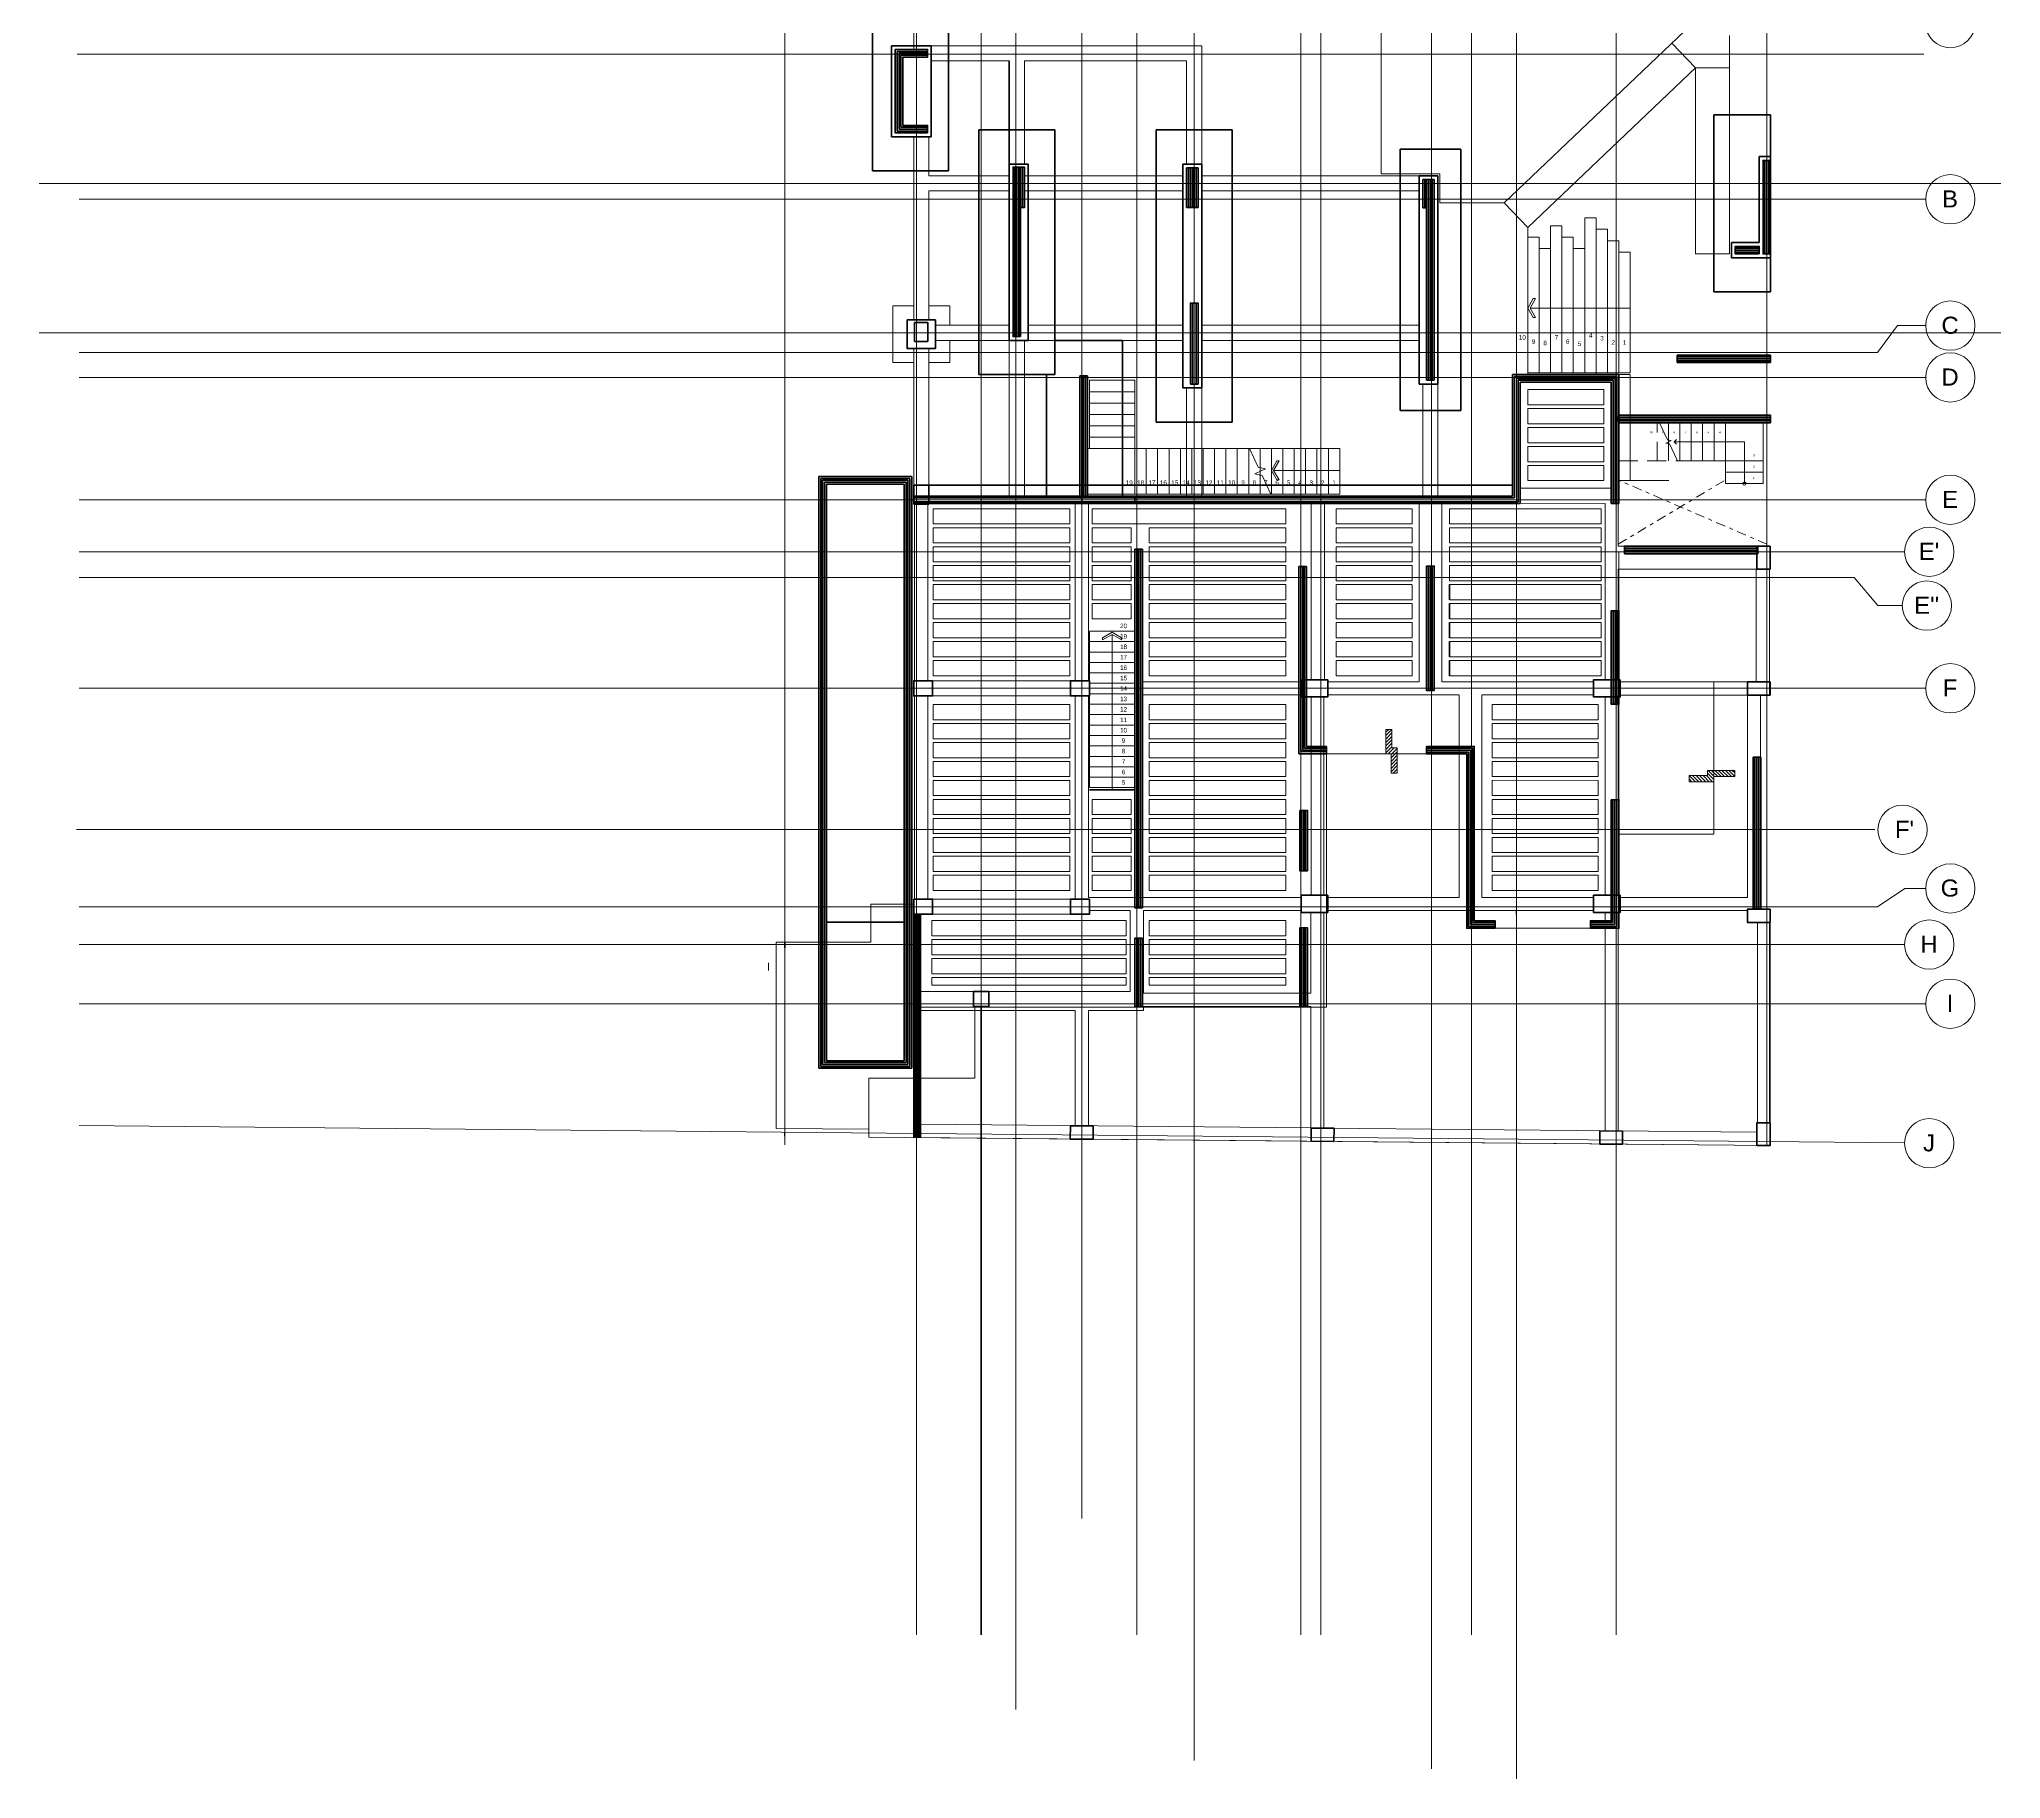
# Model space of a CAD drawing. Header units: millimetres. Extents: x 1130 to 2176, y -195 to 376.
# Drawn here: x 1678.6 to 1730.3, y -12.1 to 33.7 of the extents above; entities that cross this region are included whole.
import ezdxf

# ---------------------------------------------------------------- set-up
doc = ezdxf.new("R2010")
doc.units = ezdxf.units.MM
for name, pattern in [('Basculante', [0.003969, 0.002381, -0.001587]), ('CENTER2', [28.575, 19.05, -3.175, 3.175, -3.175]), ('DASHDOT2', [0.5, 0.25, -0.125, 0, -0.125]), ('DASHED', [0.75, 0.5, -0.25])]:
    doc.linetypes.add(name, pattern=pattern)
for name, color, linetype, lineweight in [('A-DETL-MBND', 8, 'Continuous', 9), ('A-FLOR', 7, 'Continuous', 9), ('A-FLOR-LEVL', 7, 'Continuous', 9), ('A-WALL', 1, 'Continuous', 9), ('EDIS-BORDE DE LOSA', 3, 'Continuous', 9), ('EDIS-COLUMNAS SOTANO', 7, 'Continuous', 40), ('EDIS-EJES COLUMNAS', 9, 'CENTER2', 15), ('EDIS-ESCALERA', 2, 'Continuous', 15), ('EDIS-LOSA NERVADA', 3, 'Continuous', 15), ('EDIS-MUROS PB', 4, 'Continuous', 15), ('EDIS-PANTALLAS', 3, 'Continuous', 15), ('EDIS-PEDESTALES', 4, 'Continuous', 13), ('EDIS-PL-DIMENSION', 8, 'Continuous', 13), ('EDIS-VACIOS', 8, 'DASHDOT2', 13), ('EDIS-VIGAS RIOSTRAS', 6, 'Continuous', 13), ('EDIS-ZAPATAS-F-2', 1, 'Continuous', 20), ('S-COLS', 6, 'Continuous', 9), ('S-GRID', 3, 'Continuous', 9), ('S-GRID-IDEN', 3, 'Continuous', 9), ('S-STRS', 7, 'Continuous', 9), ('S-STRS-MBND', 7, 'Basculante', 9)]:
    doc.layers.add(name, color=color, linetype=linetype, lineweight=lineweight)
for name, color, linetype in [('EDIS-COLUMNAS PB', 7, 'CENTER2'), ('EDIS-HATCH ESTRUCTURA', 8, 'Continuous'), ('EDIS-MURO PERIMETRAL', 3, 'Continuous')]:
    doc.layers.add(name, color=color, linetype=linetype)
doc.styles.add('ARIAL', font='arial.ttf')
doc.styles.add('Arial_1', font='arial.ttf', dxfattribs={"height": 0.2})
doc.styles.add('Arial_4', font='arial.ttf', dxfattribs={"height": 0.45})

# ---------------------------------------------------------------- blocks, each defined once
blk = doc.blocks.new('Rejilla - M_Extremo inicial de rejilla - Círculo-45800-PLANTA BAJA  0_00')
at = {"layer": 'S-GRID-IDEN'}
blk.add_circle((0, 0), 0.0065, dxfattribs=at)

msp = doc.modelspace()

# ---------------------------------------------------------------- hatches: boundary and pattern name
at = {"layer": 'EDIS-HATCH ESTRUCTURA'}
h = msp.add_hatch(dxfattribs=at)
h.set_pattern_fill('ANSI31', color=256, scale=0.02025, style=0)
h.set_pattern_definition([(45, (768.56767, 22.80254), (-0.0454625466, 0.0454625466), [])])
h.paths.add_polyline_path([(1714.273, 14.9), (1714.135, 14.9), (1714.135, 15.55), (1714.297, 15.55), (1714.297, 15.062), (1714.435, 15.062), (1714.435, 14.399), (1714.273, 14.399)])
h = msp.add_hatch(dxfattribs=at)
h.set_pattern_fill('ANSI31', color=256, scale=0.02025, angle=90, style=0)
h.set_pattern_definition([(135, (1714.87484, -931.39954), (-0.0454625466, -0.0454625466), [])])
h.paths.add_polyline_path([(1722.777, 14.306), (1722.777, 14.168), (1722.128, 14.168), (1722.128, 14.33), (1722.615, 14.33), (1722.615, 14.468), (1723.334, 14.468), (1723.334, 14.306)])

# ---------------------------------------------------------------- linework, layer by layer
at = {"layer": 'A-DETL-MBND'}
msp.add_line((1719.677, 24.95), (1719.677, 24.9), dxfattribs=at)
at = {"layer": 'A-FLOR'}
msp.add_line((1703.47, 4.979), (1703.47, 6.179), dxfattribs=at)
at = {"layer": 'A-FLOR-LEVL'}
for p, q in [((1722.559, 34.479), (1717.258, 29.424)), ((1721.675, 33.636), (1722.296, 32.985)), ((1723.196, 28.08), (1723.196, 33.842)), ((1722.296, 32.985), (1717.877, 28.775)), ((1723.196, 32.985), (1722.296, 32.985)), ((1722.296, 28.08), (1722.296, 32.985)), ((1717.258, 29.424), (1717.877, 28.775)), ((1723.196, 28.08), (1722.296, 28.08))]:
    msp.add_line(p, q, dxfattribs=at)
at = {"layer": 'A-WALL'}
for p, q in [((1701.69, 25.6), (1701.695, 25.6)), ((1717.477, 24.9), (1717.48, 24.9)), ((1701.695, 21.8), (1701.69, 21.8)), ((1708.82, 21.5), (1708.72, 21.5)), ((1707.52, 13.858), (1707.52, 13.958)), ((1697.866, 9.196), (1697.866, 9.396)), ((1703.47, 8.243), (1703.47, 8.228)), ((1703.62, 8.248), (1703.62, 8.243)), ((1698.291, 5.029), (1698.289, 4.829))]:
    msp.add_line(p, q, dxfattribs=at)
at = {"layer": 'A-WALL', "lineweight": 35}
for p, q in [((1717.48, 24.7), (1717.477, 24.7)), ((1711.87, 21.5), (1711.87, 21.503)), ((1711.87, 21.503), (1712.07, 21.503)), ((1712.07, 21.503), (1712.07, 21.5)), ((1717.68, 21.7), (1717.677, 21.7)), ((1707.72, 20.3), (1707.52, 20.3)), ((1707.52, 20.3), (1707.52, 10.848)), ((1707.52, 13.958), (1706.32, 13.958)), ((1707.52, 10.848), (1707.72, 10.848)), ((1698.29, 9.943), (1698.29, 9.793)), ((1703.47, -8.315), (1703.47, 8.228))]:
    msp.add_line(p, q, dxfattribs=at)
at = {"layer": 'EDIS-BORDE DE LOSA'}
for p, q in [((1701.69, 34.35), (1701.69, 33.469)), ((1714.015, 30.19), (1714.015, 34.35)), ((1715.56, 30.19), (1714.015, 30.19)), ((1715.56, 29.424), (1715.56, 30.19)), ((1717.258, 29.424), (1715.56, 29.424)), ((1717.877, 28.611), (1717.877, 28.775)), ((1720.277, 24.9), (1720.577, 24.9)), ((1720.577, 24.9), (1720.577, 22.113)), ((1720.277, 22.113), (1721.592, 22.113)), ((1720.277, 20.231), (1724.08, 20.231)), ((1722.777, 12.789), (1722.777, 16.789)), ((1716.267, 14.9), (1712.505, 14.9)), ((1712.57, 8.228), (1712.57, 14.9)), ((1722.777, 12.789), (1720.252, 12.789)), ((1701.69, 10.943), (1700.56, 10.943)), ((1700.56, 10.943), (1700.56, 9.943)), ((1700.56, 9.943), (1698.066, 9.943)), ((1698.066, 9.943), (1698.066, 5.031)), ((1712.57, 8.228), (1701.675, 8.228)), ((1703.305, 6.359), (1703.305, 8.228)), ((1700.51, 6.359), (1703.305, 6.359)), ((1698.066, 5.031), (1700.51, 5.008))]:
    msp.add_line(p, q, dxfattribs=at)
for points in [[(1716.267, 14.9), (1716.267, 10.305), (1720.277, 10.305), (1720.277, 20.231)], [(1724.247, 19.776), (1724.247, 16.451), (1724.009, 16.451), (1724.011, 14.815), (1724.015, 10.81), (1724.265, 10.81), (1724.265, 4.579), (1700.51, 4.803), (1700.51, 6.359)], [(1714.273, 14.9), (1714.273, 14.399), (1714.435, 14.399), (1714.435, 15.062), (1714.297, 15.062), (1714.297, 15.55), (1714.135, 15.55), (1714.135, 14.9)], [(1722.777, 14.306), (1723.334, 14.306), (1723.334, 14.468), (1722.615, 14.468), (1722.615, 14.33), (1722.128, 14.33), (1722.128, 14.168), (1722.777, 14.168)]]:
    msp.add_lwpolyline(points, dxfattribs=at)
at = {"layer": 'EDIS-COLUMNAS PB', "lineweight": 35}
for points in [[(1701.715, 25.77), (1702.065, 25.77), (1702.065, 26.27), (1701.715, 26.27)], [(1701.69, 21.487), (1702.09, 21.487), (1702.09, 21.987), (1701.69, 21.987)], [(1703.67, 8.243), (1703.67, 8.643), (1703.27, 8.643), (1703.27, 8.243)]]:
    msp.add_lwpolyline(points, close=True, dxfattribs=at)
at = {"layer": 'EDIS-COLUMNAS SOTANO', "lineweight": 35}
for points in [[(1724.265, 20.376), (1723.915, 20.376), (1723.915, 19.776), (1724.265, 19.776)], [(1702.19, 16.831), (1701.69, 16.831), (1701.69, 16.431), (1702.19, 16.431)], [(1706.32, 16.831), (1705.82, 16.831), (1705.82, 16.431), (1706.32, 16.431)], [(1712.605, 16.856), (1711.905, 16.856), (1711.905, 16.406), (1712.605, 16.406)], [(1720.312, 16.856), (1719.612, 16.856), (1719.612, 16.406), (1720.312, 16.406)], [(1724.265, 16.451), (1724.265, 16.801), (1723.665, 16.801), (1723.665, 16.451)], [(1701.69, 11.075), (1701.69, 10.675), (1702.19, 10.675), (1702.19, 11.075)], [(1706.32, 11.075), (1705.82, 11.075), (1705.82, 10.675), (1706.32, 10.675)], [(1712.605, 11.175), (1711.905, 11.175), (1711.905, 10.725), (1712.605, 10.725)], [(1720.312, 11.175), (1719.612, 11.175), (1719.612, 10.725), (1720.312, 10.725)], [(1724.265, 10.81), (1723.665, 10.81), (1723.665, 10.46), (1724.265, 10.46)], [(1706.417, 4.746), (1706.42, 5.096), (1705.82, 5.102), (1705.817, 4.752)], [(1712.767, 4.685), (1712.77, 5.035), (1712.17, 5.041), (1712.167, 4.691)], [(1720.377, 4.963), (1719.777, 4.968), (1719.773, 4.618), (1720.373, 4.613)]]:
    msp.add_lwpolyline(points, close=True, dxfattribs=at)
msp.add_lwpolyline([(1723.915, 5.179), (1724.265, 5.179), (1724.265, 4.579), (1723.915, 4.579), (1723.915, 5.179)], dxfattribs=at)
at = {"layer": 'EDIS-EJES COLUMNAS', "linetype": 'ByBlock'}
for p, q in [((1698.29, 4.595), (1698.29, 56.88)), ((1701.765, -8.315), (1701.765, 56.88)), ((1703.47, -8.315), (1703.47, 56.88)), ((1704.385, -10.283), (1704.385, 56.88)), ((1706.12, -5.25), (1706.12, 56.88)), ((1707.57, -8.315), (1707.57, 56.88)), ((1709.085, -11.628), (1709.085, 56.88)), ((1711.895, -8.315), (1711.895, 56.88)), ((1712.42, -8.315), (1712.42, 56.88)), ((1715.335, -11.849), (1715.335, 56.88)), ((1716.392, -8.315), (1716.392, 56.88)), ((1717.577, -12.11), (1717.577, 56.88)), ((1720.202, -8.315), (1720.202, 56.88)), ((1724.177, 4.595), (1724.177, 56.88)), ((1679.642, 33.344), (1728.315, 33.344)), ((1678.642, 29.94), (1730.343, 29.94)), ((1679.69, 29.52), (1728.364, 29.52)), ((1678.642, 26), (1730.343, 26)), ((1679.69, 25.485), (1727.094, 25.485)), ((1679.69, 24.825), (1728.364, 24.825)), ((1679.69, 21.6), (1728.364, 21.6)), ((1679.69, 20.231), (1727.81, 20.231)), ((1679.69, 19.55), (1726.477, 19.55)), ((1679.69, 16.631), (1728.364, 16.631)), ((1679.62, 12.908), (1727.024, 12.908)), ((1679.69, 10.875), (1727.094, 10.875)), ((1679.69, 9.878), (1727.81, 9.878)), ((1679.69, 8.318), (1728.364, 8.318)), ((1679.69, 5.107), (1727.809, 4.647))]:
    msp.add_line(p, q, dxfattribs=at)
at = {"layer": 'EDIS-ESCALERA'}
for p, q in [((1719.677, 29.03), (1719.377, 29.03)), ((1719.377, 24.95), (1719.377, 29.03)), ((1719.677, 24.95), (1719.677, 29.03)), ((1717.877, 24.9), (1717.877, 28.775)), ((1718.177, 28.525), (1717.877, 28.525)), ((1718.177, 24.95), (1718.177, 28.525)), ((1718.777, 28.825), (1718.477, 28.825)), ((1718.477, 24.95), (1718.477, 28.825)), ((1718.777, 24.95), (1718.777, 28.825)), ((1719.077, 28.525), (1718.777, 28.525)), ((1719.077, 24.95), (1719.077, 28.525)), ((1719.977, 28.73), (1719.677, 28.73)), ((1719.977, 24.95), (1719.977, 28.73)), ((1718.477, 28.225), (1718.177, 28.225)), ((1719.377, 28.225), (1719.077, 28.225)), ((1720.277, 28.43), (1719.977, 28.43)), ((1720.277, 24.95), (1720.277, 28.43)), ((1720.577, 28.13), (1720.277, 28.13)), ((1720.577, 24.95), (1720.577, 28.13)), ((1718.021, 26.904), (1717.877, 26.654)), ((1718.079, 26.904), (1717.935, 26.654)), ((1718.079, 26.904), (1718.021, 26.904)), ((1718.021, 26.404), (1717.877, 26.654)), ((1720.577, 26.654), (1717.935, 26.654)), ((1718.079, 26.404), (1717.935, 26.654)), ((1718.079, 26.404), (1718.021, 26.404)), ((1720.577, 24.95), (1717.877, 24.95)), ((1706.32, 24.75), (1707.52, 24.75)), ((1706.32, 22.95), (1706.32, 24.75)), ((1706.32, 24.45), (1707.52, 24.45)), ((1707.52, 21.75), (1707.52, 24.75)), ((1706.32, 24.15), (1707.52, 24.15)), ((1706.32, 23.85), (1707.52, 23.85)), ((1706.32, 23.55), (1707.52, 23.55)), ((1724.08, 23.628), (1720.277, 23.628)), ((1720.277, 22.628), (1720.277, 23.628)), ((1721.352, 23.628), (1721.559, 23.184)), ((1721.585, 23.078), (1721.585, 23.628)), ((1721.885, 22.628), (1721.885, 23.628)), ((1722.185, 22.628), (1722.185, 23.628)), ((1722.485, 22.628), (1722.485, 23.628)), ((1722.785, 22.628), (1722.785, 23.628)), ((1723.085, 22.028), (1723.085, 23.628)), ((1712.92, 22.95), (1706.27, 22.95)), ((1706.27, 22.95), (1706.27, 21.75)), ((1706.32, 23.25), (1707.52, 23.25)), ((1707.82, 21.75), (1707.82, 22.95)), ((1708.12, 21.75), (1708.12, 22.95)), ((1708.42, 21.75), (1708.42, 22.95)), ((1708.72, 21.75), (1708.72, 22.95)), ((1709.02, 21.75), (1709.02, 22.95)), ((1709.32, 21.75), (1709.32, 22.95)), ((1709.62, 21.75), (1709.62, 22.95)), ((1709.92, 21.75), (1709.92, 22.95)), ((1710.22, 21.75), (1710.22, 22.95)), ((1710.52, 21.75), (1710.52, 22.95)), ((1710.54, 22.95), (1710.767, 22.464)), ((1710.82, 21.75), (1710.82, 22.95)), ((1711.12, 21.75), (1711.12, 22.95)), ((1711.42, 21.75), (1711.42, 22.95)), ((1711.72, 21.75), (1711.72, 22.95)), ((1712.02, 21.75), (1712.02, 22.95)), ((1712.32, 21.75), (1712.32, 22.95)), ((1712.62, 21.75), (1712.62, 22.95)), ((1712.92, 21.75), (1712.92, 22.95)), ((1721.656, 23.161), (1721.515, 23.095)), ((1721.515, 23.095), (1721.612, 23.071)), ((1721.559, 23.184), (1721.656, 23.161)), ((1721.612, 23.071), (1721.819, 22.628)), ((1721.735, 23.128), (1721.798, 23.19)), ((1723.585, 23.128), (1721.735, 23.128)), ((1721.735, 23.128), (1721.798, 23.065)), ((1723.585, 22.028), (1723.585, 23.128)), ((1710.962, 22.416), (1710.678, 22.284)), ((1710.678, 22.284), (1710.873, 22.237)), ((1710.767, 22.464), (1710.962, 22.416)), ((1710.873, 22.237), (1711.1, 21.75)), ((1711.264, 22.625), (1711.12, 22.375)), ((1711.264, 22.125), (1711.12, 22.375)), ((1711.322, 22.625), (1711.178, 22.375)), ((1712.918, 22.375), (1711.178, 22.375)), ((1711.322, 22.125), (1711.178, 22.375)), ((1711.322, 22.625), (1711.264, 22.625)), ((1724.08, 22.628), (1721.819, 22.628)), ((1723.085, 22.328), (1724.08, 22.328)), ((1706.27, 21.75), (1712.92, 21.75)), ((1711.322, 22.125), (1711.264, 22.125)), ((1723.085, 22.028), (1724.08, 22.028)), ((1706.32, 18.138), (1707.52, 18.138)), ((1706.32, 18.138), (1706.32, 14.013)), ((1706.67, 17.963), (1706.92, 18.108)), ((1707.17, 17.963), (1706.92, 18.108)), ((1707.52, 18.138), (1707.52, 14.013)), ((1706.32, 17.863), (1707.52, 17.863)), ((1706.32, 17.588), (1707.52, 17.588)), ((1706.67, 17.905), (1706.92, 18.05)), ((1706.67, 17.905), (1706.67, 17.963)), ((1706.92, 13.958), (1706.92, 18.05)), ((1707.17, 17.905), (1706.92, 18.05)), ((1707.17, 17.905), (1707.17, 17.963)), ((1706.32, 17.313), (1707.52, 17.313)), ((1706.32, 17.038), (1707.52, 17.038)), ((1706.32, 16.763), (1707.52, 16.763)), ((1706.32, 16.488), (1707.52, 16.488)), ((1706.32, 16.213), (1707.52, 16.213)), ((1706.32, 15.938), (1707.52, 15.938)), ((1706.32, 15.663), (1707.52, 15.663)), ((1706.32, 15.388), (1707.52, 15.388)), ((1706.32, 15.113), (1707.52, 15.113)), ((1706.32, 14.838), (1707.52, 14.838)), ((1706.32, 14.563), (1707.52, 14.563)), ((1706.32, 14.288), (1707.52, 14.288)), ((1706.32, 14.013), (1707.52, 14.013))]:
    msp.add_line(p, q, dxfattribs=at)
at = {"layer": 'EDIS-ESCALERA', "linetype": 'DASHED'}
for p, q in [((1721.285, 22.628), (1721.285, 23.628)), ((1721.585, 22.628), (1721.585, 23.078)), ((1720.277, 22.628), (1721.819, 22.628))]:
    msp.add_line(p, q, dxfattribs=at)
at = {"layer": 'EDIS-ESCALERA'}
msp.add_lwpolyline([(1724.08, 22.028), (1724.08, 23.628)], dxfattribs=at)
msp.add_circle((1723.585, 22.028), 0.0434, dxfattribs=at)
at = {"layer": 'EDIS-LOSA NERVADA'}
for p, q in [((1715.811, 20.964), (1715.811, 21.364)), ((1715.811, 20.464), (1715.811, 20.864)), ((1715.811, 19.964), (1715.811, 20.364)), ((1715.811, 19.464), (1715.811, 19.864))]:
    msp.add_line(p, q, dxfattribs=at)
for points in [[(1717.877, 24.106), (1719.877, 24.105), (1719.877, 24.505), (1717.877, 24.505), (1717.877, 24.106)], [(1717.877, 23.606), (1719.877, 23.605), (1719.877, 24.005), (1717.877, 24.005), (1717.877, 23.606)], [(1715.811, 20.964), (1719.811, 20.964), (1719.811, 21.364), (1715.811, 21.364)], [(1714.828, 20.864), (1712.828, 20.864), (1712.828, 20.464), (1714.828, 20.464)], [(1714.828, 20.464), (1714.828, 20.864)], [(1715.811, 20.464), (1719.811, 20.464), (1719.811, 20.864), (1715.811, 20.864)], [(1714.828, 20.364), (1712.828, 20.364), (1712.828, 19.964), (1714.828, 19.964)], [(1714.828, 19.964), (1714.828, 20.364)], [(1715.811, 19.964), (1719.811, 19.964), (1719.811, 20.364), (1715.811, 20.364)], [(1714.828, 19.864), (1712.828, 19.864), (1712.828, 19.464), (1714.828, 19.464)], [(1714.828, 19.464), (1714.828, 19.864)], [(1715.811, 19.464), (1719.811, 19.464), (1719.811, 19.864), (1715.811, 19.864)], [(1714.828, 19.365), (1712.828, 19.366), (1712.828, 18.966), (1714.828, 18.965)], [(1714.828, 18.953), (1714.828, 19.353)], [(1715.811, 18.965), (1719.811, 18.964), (1719.811, 19.364), (1715.811, 19.364)], [(1714.828, 18.864), (1712.828, 18.864), (1712.828, 18.464), (1714.828, 18.464)], [(1714.828, 18.464), (1714.828, 18.864)], [(1715.811, 18.464), (1719.811, 18.464), (1719.811, 18.864), (1715.811, 18.864)], [(1714.828, 18.364), (1712.828, 18.364), (1712.828, 17.964), (1714.828, 17.964)], [(1714.828, 17.964), (1714.828, 18.364)], [(1715.811, 17.964), (1719.811, 17.964), (1719.811, 18.364), (1715.811, 18.364)], [(1714.828, 17.864), (1712.828, 17.864), (1712.828, 17.464), (1714.828, 17.464)], [(1714.828, 17.464), (1714.828, 17.864)], [(1715.811, 17.464), (1719.811, 17.464), (1719.811, 17.864), (1715.811, 17.864)], [(1714.828, 17.364), (1712.828, 17.364), (1712.828, 16.964), (1714.828, 16.964)], [(1714.828, 16.964), (1714.828, 17.364)], [(1715.811, 16.964), (1719.811, 16.964), (1719.811, 17.364), (1715.811, 17.364)]]:
    msp.add_lwpolyline(points, dxfattribs=at)
for points in [[(1717.877, 23.105), (1719.877, 23.105), (1719.877, 23.505), (1717.877, 23.505)], [(1717.877, 22.605), (1719.877, 22.605), (1719.877, 23.005), (1717.877, 23.005)], [(1717.877, 22.105), (1719.877, 22.105), (1719.877, 22.505), (1717.877, 22.505)], [(1702.205, 20.964), (1705.805, 20.964), (1705.805, 21.364), (1702.205, 21.364)], [(1706.395, 20.964), (1711.495, 20.964), (1711.495, 21.364), (1706.395, 21.364)], [(1714.828, 20.964), (1714.828, 21.364), (1712.828, 21.364), (1712.828, 20.964)], [(1702.205, 20.464), (1705.805, 20.464), (1705.805, 20.864), (1702.205, 20.864)], [(1706.395, 20.464), (1707.42, 20.464), (1707.42, 20.864), (1706.395, 20.864)], [(1707.895, 20.464), (1711.495, 20.464), (1711.495, 20.864), (1707.895, 20.864)], [(1702.205, 19.964), (1705.805, 19.964), (1705.805, 20.364), (1702.205, 20.364)], [(1706.395, 19.964), (1707.42, 19.964), (1707.42, 20.364), (1706.395, 20.364)], [(1707.895, 19.964), (1711.495, 19.964), (1711.495, 20.364), (1707.895, 20.364)], [(1702.205, 19.464), (1705.805, 19.464), (1705.805, 19.864), (1702.205, 19.864)], [(1706.395, 19.464), (1707.42, 19.464), (1707.42, 19.864), (1706.395, 19.864)], [(1707.895, 19.464), (1711.495, 19.464), (1711.495, 19.864), (1707.895, 19.864)], [(1702.205, 18.964), (1705.805, 18.964), (1705.805, 19.364), (1702.205, 19.364)], [(1706.395, 18.964), (1707.42, 18.964), (1707.42, 19.364), (1706.395, 19.364)], [(1707.895, 18.964), (1711.495, 18.964), (1711.495, 19.364), (1707.895, 19.364)], [(1702.205, 18.464), (1705.805, 18.464), (1705.805, 18.864), (1702.205, 18.864)], [(1706.395, 18.464), (1707.42, 18.464), (1707.42, 18.864), (1706.395, 18.864)], [(1707.895, 18.464), (1711.495, 18.464), (1711.495, 18.864), (1707.895, 18.864)], [(1702.205, 17.964), (1705.805, 17.964), (1705.805, 18.364), (1702.205, 18.364)], [(1707.895, 17.964), (1711.495, 17.964), (1711.495, 18.364), (1707.895, 18.364)], [(1702.205, 17.464), (1705.805, 17.464), (1705.805, 17.864), (1702.205, 17.864)], [(1707.895, 17.464), (1711.495, 17.464), (1711.495, 17.864), (1707.895, 17.864)], [(1702.205, 16.964), (1705.805, 16.964), (1705.805, 17.364), (1702.205, 17.364)], [(1707.895, 16.964), (1711.495, 16.964), (1711.495, 17.364), (1707.895, 17.364)], [(1702.205, 15.803), (1705.805, 15.803), (1705.805, 16.203), (1702.205, 16.203)], [(1707.895, 15.803), (1711.495, 15.803), (1711.495, 16.203), (1707.895, 16.203)], [(1716.934, 15.803), (1719.734, 15.803), (1719.734, 16.203), (1716.934, 16.203)], [(1702.205, 15.303), (1705.805, 15.303), (1705.805, 15.703), (1702.205, 15.703)], [(1707.895, 15.303), (1711.495, 15.303), (1711.495, 15.703), (1707.895, 15.703)], [(1716.934, 15.303), (1719.734, 15.303), (1719.734, 15.703), (1716.934, 15.703)], [(1702.205, 14.803), (1705.805, 14.803), (1705.805, 15.203), (1702.205, 15.203)], [(1707.895, 14.803), (1711.495, 14.803), (1711.495, 15.203), (1707.895, 15.203)], [(1716.934, 14.803), (1719.734, 14.803), (1719.734, 15.203), (1716.934, 15.203)], [(1702.205, 14.303), (1705.805, 14.303), (1705.805, 14.703), (1702.205, 14.703)], [(1707.895, 14.303), (1711.495, 14.303), (1711.495, 14.703), (1707.895, 14.703)], [(1716.934, 14.303), (1719.734, 14.303), (1719.734, 14.703), (1716.934, 14.703)], [(1702.205, 13.803), (1705.805, 13.803), (1705.805, 14.203), (1702.205, 14.203)], [(1707.895, 13.805), (1711.495, 13.803), (1711.495, 14.203), (1707.895, 14.205)], [(1716.934, 13.807), (1719.734, 13.805), (1719.734, 14.205), (1716.934, 14.207)], [(1702.205, 13.303), (1705.805, 13.303), (1705.805, 13.703), (1702.205, 13.703)], [(1706.395, 13.303), (1707.42, 13.303), (1707.42, 13.703), (1706.395, 13.703)], [(1707.895, 13.303), (1711.495, 13.303), (1711.495, 13.703), (1707.895, 13.703)], [(1716.934, 13.303), (1719.734, 13.303), (1719.734, 13.703), (1716.934, 13.703)], [(1702.205, 12.803), (1705.805, 12.803), (1705.805, 13.203), (1702.205, 13.203)], [(1706.395, 12.803), (1707.42, 12.803), (1707.42, 13.203), (1706.395, 13.203)], [(1707.895, 12.803), (1711.495, 12.803), (1711.495, 13.203), (1707.895, 13.203)], [(1716.934, 12.803), (1719.734, 12.803), (1719.734, 13.203), (1716.934, 13.203)], [(1702.205, 12.303), (1705.805, 12.303), (1705.805, 12.703), (1702.205, 12.703)], [(1706.395, 12.303), (1707.42, 12.303), (1707.42, 12.703), (1706.395, 12.703)], [(1707.895, 12.303), (1711.495, 12.303), (1711.495, 12.703), (1707.895, 12.703)], [(1716.934, 12.303), (1719.734, 12.303), (1719.734, 12.703), (1716.934, 12.703)], [(1702.205, 11.803), (1705.805, 11.803), (1705.805, 12.203), (1702.205, 12.203)], [(1706.395, 11.803), (1707.42, 11.803), (1707.42, 12.203), (1706.395, 12.203)], [(1707.895, 11.803), (1711.495, 11.803), (1711.495, 12.203), (1707.895, 12.203)], [(1716.934, 11.803), (1719.734, 11.803), (1719.734, 12.203), (1716.934, 12.203)], [(1702.205, 11.303), (1705.805, 11.303), (1705.805, 11.703), (1702.205, 11.703)], [(1706.395, 11.303), (1707.42, 11.303), (1707.42, 11.703), (1706.395, 11.703)], [(1707.895, 11.303), (1711.495, 11.303), (1711.495, 11.703), (1707.895, 11.703)], [(1716.934, 11.303), (1719.734, 11.303), (1719.734, 11.703), (1716.934, 11.703)], [(1702.165, 10.109), (1707.295, 10.109), (1707.295, 10.509), (1702.165, 10.509)], [(1707.895, 10.109), (1711.495, 10.109), (1711.495, 10.509), (1707.895, 10.509)], [(1702.165, 9.609), (1707.295, 9.609), (1707.295, 10.009), (1702.165, 10.009)], [(1707.895, 9.609), (1711.495, 9.609), (1711.495, 10.009), (1707.895, 10.009)], [(1702.165, 9.109), (1707.295, 9.109), (1707.295, 9.509), (1702.165, 9.509)], [(1707.895, 9.109), (1711.495, 9.109), (1711.495, 9.509), (1707.895, 9.509)], [(1702.165, 8.809), (1707.295, 8.809), (1707.295, 9.009), (1702.165, 9.009)], [(1707.895, 8.809), (1711.495, 8.809), (1711.495, 9.009), (1707.895, 9.009)]]:
    msp.add_lwpolyline(points, close=True, dxfattribs=at)
at = {"layer": 'EDIS-MURO PERIMETRAL', "lineweight": 35}
for p, q in [((1700.605, 34.469), (1700.605, 30.269)), ((1702.605, 34.469), (1702.605, 30.269)), ((1722.777, 31.745), (1722.777, 27.08)), ((1724.277, 31.745), (1722.777, 31.745)), ((1724.277, 31.745), (1724.277, 30.545)), ((1703.41, 24.9), (1703.41, 31.35)), ((1703.41, 31.35), (1703.41, 31.35)), ((1703.41, 31.35), (1705.41, 31.35)), ((1705.41, 31.35), (1705.41, 24.9)), ((1710.085, 31.35), (1708.085, 31.35)), ((1708.085, 31.35), (1708.085, 23.65)), ((1710.085, 31.35), (1710.085, 23.65)), ((1716.11, 30.84), (1714.51, 30.84)), ((1714.51, 23.95), (1714.51, 30.84)), ((1716.11, 23.95), (1716.11, 30.84)), ((1700.605, 30.269), (1702.605, 30.269)), ((1724.277, 28.08), (1724.277, 27.08)), ((1724.277, 27.08), (1722.777, 27.08)), ((1707.195, 25.8), (1705.41, 25.8)), ((1707.195, 25.8), (1707.195, 21.69)), ((1705.41, 24.9), (1703.41, 24.9)), ((1705.195, 21.69), (1705.195, 24.9)), ((1717.477, 24.9), (1717.477, 21.7)), ((1720.277, 24.9), (1717.477, 24.9)), ((1720.277, 21.5), (1720.277, 24.9)), ((1717.677, 24.7), (1720.077, 24.7)), ((1717.677, 21.5), (1717.677, 24.7)), ((1720.077, 24.7), (1720.077, 21.5)), ((1714.51, 23.95), (1716.11, 23.95)), ((1708.085, 23.65), (1710.085, 23.65)), ((1699.19, 22.215), (1699.19, 6.615)), ((1701.64, 22.215), (1699.19, 22.215)), ((1699.39, 6.815), (1699.39, 22.015)), ((1699.39, 22.015), (1701.44, 22.015)), ((1701.44, 22.015), (1701.44, 6.815)), ((1701.64, 22.215), (1701.64, 6.615)), ((1717.477, 21.987), (1701.69, 21.987)), ((1717.477, 21.7), (1701.69, 21.7)), ((1701.69, 21.7), (1701.69, 21.5)), ((1701.69, 21.5), (1717.677, 21.5)), ((1707.195, 21.69), (1705.195, 21.69)), ((1707.52, 21.69), (1707.52, 21.51)), ((1720.277, 21.5), (1720.077, 21.5)), ((1707.72, 20.3), (1707.52, 20.3)), ((1707.52, 20.3), (1707.52, 10.848)), ((1707.72, 20.3), (1707.72, 10.848)), ((1715.811, 19.365), (1715.811, 18.965)), ((1715.811, 18.864), (1715.811, 18.464)), ((1715.811, 18.364), (1715.811, 17.964)), ((1715.811, 17.864), (1715.811, 17.464)), ((1715.811, 17.364), (1715.811, 16.964)), ((1701.44, 10.468), (1699.39, 10.468)), ((1701.69, 4.792), (1701.69, 10.675)), ((1701.87, 4.79), (1701.87, 10.675)), ((1707.52, 10.848), (1707.72, 10.848)), ((1699.39, 6.815), (1701.44, 6.815)), ((1699.19, 6.615), (1701.64, 6.615))]:
    msp.add_line(p, q, dxfattribs=at)
at = {"layer": 'EDIS-MURO PERIMETRAL', "color": 252, "lineweight": 35, "true_color": 0x939598}
for p, q in [((1706.12, 21.55), (1706.12, 24.864)), ((1706.17, 21.69), (1706.17, 24.864)), ((1706.22, 21.69), (1706.22, 24.864)), ((1707.57, 10.048), (1707.57, 8.393))]:
    msp.add_line(p, q, dxfattribs=at)
at = {"layer": 'EDIS-MUROS PB', "lineweight": 35}
for p, q in [((1709.185, 30.35), (1708.885, 30.35)), ((1708.885, 30.35), (1708.885, 29.3)), ((1709.185, 29.3), (1709.185, 30.35)), ((1715.41, 30.04), (1715.11, 30.04)), ((1715.11, 30.04), (1715.11, 29.293)), ((1715.41, 24.75), (1715.41, 30.04)), ((1708.885, 29.3), (1709.185, 29.3)), ((1715.11, 29.293), (1715.21, 29.293)), ((1715.21, 29.293), (1715.21, 24.75)), ((1721.812, 25.415), (1721.812, 25.215)), ((1721.812, 25.415), (1724.277, 25.415)), ((1724.277, 25.215), (1724.277, 25.415)), ((1721.812, 25.215), (1724.277, 25.215)), ((1715.21, 24.75), (1715.41, 24.75)), ((1724.277, 23.828), (1720.277, 23.828)), ((1720.277, 23.628), (1720.277, 23.828)), ((1724.277, 23.628), (1724.277, 23.828)), ((1720.277, 23.628), (1724.277, 23.628))]:
    msp.add_line(p, q, dxfattribs=at)
at = {"layer": 'EDIS-MUROS PB', "color": 4, "lineweight": 35}
for p, q in [((1723.942, 20.376), (1720.427, 20.376)), ((1720.427, 20.376), (1720.427, 20.176)), ((1720.427, 20.176), (1723.942, 20.176)), ((1723.942, 20.176), (1723.942, 20.376)), ((1711.843, 19.84), (1712.043, 19.84)), ((1711.843, 14.9), (1711.843, 19.84)), ((1712.043, 15.1), (1712.043, 19.84)), ((1712.043, 15.1), (1712.57, 15.1)), ((1712.57, 14.9), (1712.57, 15.1)), ((1711.843, 14.9), (1712.57, 14.9)), ((1707.72, 10.048), (1707.52, 10.048)), ((1707.52, 10.048), (1707.52, 8.244)), ((1707.72, 8.244), (1707.72, 10.048)), ((1707.52, 8.244), (1707.72, 8.244)), ((1711.87, 8.243), (1712.07, 8.243))]:
    msp.add_line(p, q, dxfattribs=at)
at = {"layer": 'EDIS-MUROS PB', "lineweight": 35}
for points in [[(1702.055, 31.269), (1702.055, 31.469), (1701.405, 31.469), (1701.405, 33.269), (1702.055, 33.269), (1702.055, 33.469), (1701.205, 33.469), (1701.205, 31.269)], [(1724.277, 28.08), (1724.277, 30.545), (1724.077, 30.545), (1724.077, 28.08)], [(1704.51, 25.9), (1704.51, 29.3), (1704.61, 29.3), (1704.61, 30.37), (1704.31, 30.37), (1704.31, 25.9)], [(1723.977, 28.08), (1723.977, 28.28), (1723.346, 28.28), (1723.346, 28.08)], [(1708.985, 24.65), (1708.985, 26.785), (1709.185, 26.785), (1709.185, 24.65)], [(1706.27, 21.69), (1706.27, 24.864), (1706.07, 24.864), (1706.07, 21.69)]]:
    msp.add_lwpolyline(points, close=True, dxfattribs=at)
at = {"layer": 'EDIS-MUROS PB', "color": 4, "lineweight": 35}
for points in [[(1715.41, 16.573), (1715.41, 19.855), (1715.21, 19.855), (1715.21, 16.573)], [(1720.277, 16.21), (1720.277, 18.675), (1720.077, 18.675), (1720.077, 16.21)], [(1717.014, 10.305), (1717.014, 10.505), (1716.467, 10.505), (1716.467, 15.1), (1715.21, 15.1), (1715.21, 14.9), (1716.267, 14.9), (1716.267, 10.305)], [(1723.815, 14.815), (1723.815, 10.815), (1724.015, 10.815), (1724.015, 14.815)], [(1720.077, 13.695), (1720.077, 10.505), (1719.529, 10.505), (1719.529, 10.305), (1720.277, 10.305), (1720.277, 13.695)], [(1711.87, 13.415), (1711.87, 11.82), (1712.07, 11.82), (1712.07, 13.415)]]:
    msp.add_lwpolyline(points, close=True, dxfattribs=at)
msp.add_lwpolyline([(1712.07, 8.244), (1712.07, 10.32), (1711.87, 10.32), (1711.87, 8.244)], dxfattribs=at)
at = {"layer": 'EDIS-PANTALLAS', "color": 252, "lineweight": 35, "true_color": 0x939598}
for p, q in [((1701.255, 33.419), (1701.255, 31.319)), ((1702.055, 33.419), (1701.255, 33.419)), ((1701.305, 31.369), (1701.305, 33.369)), ((1701.305, 33.369), (1702.055, 33.369)), ((1701.355, 31.419), (1701.355, 33.319)), ((1701.355, 33.319), (1702.055, 33.319)), ((1702.055, 31.319), (1701.255, 31.319)), ((1702.055, 31.369), (1701.305, 31.369)), ((1702.055, 31.419), (1701.355, 31.419)), ((1724.127, 30.545), (1724.127, 28.08)), ((1724.177, 30.545), (1724.177, 28.08)), ((1724.227, 28.08), (1724.227, 30.545)), ((1704.36, 30.37), (1704.36, 25.9)), ((1704.41, 30.37), (1704.41, 25.9)), ((1704.46, 30.37), (1704.46, 25.9)), ((1704.51, 29.3), (1704.51, 30.37)), ((1704.56, 29.3), (1704.56, 30.37)), ((1708.935, 30.35), (1708.935, 29.3)), ((1708.985, 30.35), (1708.985, 29.3)), ((1709.035, 30.35), (1709.035, 29.3)), ((1709.085, 30.35), (1709.085, 29.3)), ((1709.135, 30.35), (1709.135, 29.3)), ((1715.16, 30.04), (1715.16, 29.293)), ((1715.21, 30.04), (1715.21, 29.293)), ((1715.26, 24.75), (1715.26, 30.04)), ((1715.31, 24.75), (1715.31, 30.04)), ((1715.36, 24.75), (1715.36, 30.04)), ((1723.977, 28.23), (1723.346, 28.23)), ((1723.346, 28.18), (1723.977, 28.18)), ((1723.346, 28.13), (1723.977, 28.13)), ((1709.035, 26.785), (1709.035, 24.65)), ((1709.135, 24.65), (1709.135, 26.785)), ((1724.277, 25.365), (1721.812, 25.365)), ((1720.227, 24.85), (1717.527, 24.85)), ((1717.527, 24.85), (1717.527, 21.65)), ((1720.227, 21.5), (1720.227, 24.85)), ((1724.277, 25.315), (1721.812, 25.315)), ((1724.277, 25.265), (1721.812, 25.265)), ((1717.577, 24.8), (1720.177, 24.8)), ((1717.627, 24.75), (1720.127, 24.75)), ((1717.627, 21.55), (1717.627, 24.75)), ((1720.127, 24.75), (1720.127, 21.5)), ((1720.177, 24.8), (1720.177, 21.5)), ((1724.277, 23.778), (1720.227, 23.778)), ((1724.277, 23.728), (1720.227, 23.728)), ((1724.277, 23.678), (1720.227, 23.678)), ((1699.24, 22.165), (1699.24, 6.665)), ((1699.24, 22.165), (1701.59, 22.165)), ((1699.29, 22.115), (1699.29, 6.715)), ((1699.29, 22.115), (1701.54, 22.115)), ((1699.34, 22.065), (1699.34, 6.765)), ((1699.34, 22.065), (1701.49, 22.065)), ((1701.49, 22.065), (1701.49, 6.765)), ((1701.54, 22.115), (1701.54, 6.715)), ((1701.59, 22.165), (1701.59, 6.665)), ((1717.527, 21.65), (1701.69, 21.65)), ((1701.69, 21.55), (1717.627, 21.55)), ((1707.57, 20.3), (1707.57, 10.848)), ((1707.62, 20.3), (1707.62, 10.848)), ((1707.67, 20.3), (1707.67, 10.848)), ((1723.942, 20.326), (1720.427, 20.326)), ((1723.942, 20.276), (1720.427, 20.276)), ((1723.942, 20.226), (1720.427, 20.226)), ((1711.893, 14.965), (1711.893, 19.84)), ((1711.943, 15), (1711.943, 19.84)), ((1711.993, 15.05), (1711.993, 19.84)), ((1715.26, 19.855), (1715.26, 16.573)), ((1715.31, 19.855), (1715.31, 16.573)), ((1715.36, 19.855), (1715.36, 16.573)), ((1720.127, 18.675), (1720.127, 16.21)), ((1720.177, 18.675), (1720.177, 16.21)), ((1720.227, 18.675), (1720.227, 16.21)), ((1711.943, 15), (1712.57, 15)), ((1711.993, 15.05), (1712.57, 15.05)), ((1716.417, 15.05), (1715.21, 15.05)), ((1716.367, 15), (1715.21, 15)), ((1716.367, 10.405), (1716.367, 15)), ((1716.417, 10.455), (1716.417, 15.05)), ((1711.893, 14.965), (1712.57, 14.965)), ((1716.317, 14.95), (1715.21, 14.95)), ((1716.317, 10.355), (1716.317, 14.95)), ((1723.865, 14.815), (1723.865, 10.815)), ((1723.915, 14.815), (1723.915, 10.815)), ((1723.965, 14.815), (1723.965, 10.815)), ((1720.112, 13.695), (1720.112, 10.455)), ((1720.162, 13.695), (1720.162, 10.405)), ((1720.212, 13.695), (1720.212, 10.355)), ((1711.92, 11.82), (1711.92, 13.415)), ((1711.97, 11.82), (1711.97, 13.415)), ((1712.02, 11.82), (1712.02, 13.415)), ((1701.73, 4.791), (1701.73, 10.675)), ((1701.78, 4.791), (1701.78, 10.675)), ((1701.83, 4.79), (1701.83, 10.675)), ((1717.014, 10.355), (1716.317, 10.355)), ((1717.014, 10.405), (1716.367, 10.405)), ((1717.014, 10.455), (1716.417, 10.455)), ((1720.112, 10.455), (1719.529, 10.455)), ((1720.162, 10.405), (1719.529, 10.405)), ((1720.212, 10.355), (1719.529, 10.355)), ((1707.57, 10.048), (1707.57, 8.244)), ((1707.62, 10.048), (1707.62, 8.244)), ((1707.67, 10.048), (1707.67, 8.244)), ((1711.92, 10.32), (1711.92, 8.244)), ((1711.97, 10.32), (1711.97, 8.244)), ((1712.02, 10.32), (1712.02, 8.244)), ((1701.49, 6.765), (1699.34, 6.765)), ((1701.59, 6.665), (1699.24, 6.665)), ((1701.54, 6.715), (1699.29, 6.715))]:
    msp.add_line(p, q, dxfattribs=at)
at = {"layer": 'EDIS-PEDESTALES', "lineweight": 35}
for p, q in [((1701.105, 33.569), (1701.105, 31.169)), ((1702.155, 33.569), (1701.105, 33.569)), ((1702.155, 31.169), (1702.155, 33.569)), ((1704.21, 33.169), (1704.21, 25.8)), ((1701.105, 31.169), (1702.155, 31.169)), ((1723.977, 30.645), (1723.977, 28.38)), ((1724.277, 30.645), (1723.977, 30.645)), ((1704.21, 30.45), (1704.71, 30.45)), ((1704.71, 25.8), (1704.71, 30.45)), ((1709.285, 30.45), (1708.785, 30.45)), ((1708.785, 30.45), (1708.785, 24.55)), ((1709.285, 24.55), (1709.285, 30.45)), ((1715.01, 30.14), (1715.01, 24.65)), ((1715.51, 30.14), (1715.01, 30.14)), ((1715.51, 24.65), (1715.51, 30.14)), ((1723.977, 28.38), (1723.246, 28.38)), ((1723.246, 28.38), (1723.246, 27.98)), ((1723.246, 27.98), (1724.277, 27.98)), ((1704.71, 25.8), (1704.21, 25.8)), ((1708.785, 24.55), (1709.285, 24.55)), ((1715.01, 24.65), (1715.51, 24.65))]:
    msp.add_line(p, q, dxfattribs=at)
msp.add_lwpolyline([(1701.515, 26.34), (1701.515, 25.59), (1702.265, 25.59), (1702.265, 26.34)], close=True, dxfattribs=at)
at = {"layer": 'EDIS-PL-DIMENSION'}
for p, q in [((1709.085, 24.825), (1709.085, 24.65)), ((1712.42, 13.208), (1712.42, 12.608)), ((1712.22, 12.908), (1712.62, 12.908)), ((1717.573, 10.672), (1717.573, 10.772))]:
    msp.add_line(p, q, dxfattribs=at)
at = {"layer": 'EDIS-VACIOS'}
for p, q in [((1720.262, 20.431), (1723.064, 22.113)), ((1724.177, 20.431), (1720.277, 22.113))]:
    msp.add_line(p, q, dxfattribs=at)
at = {"layer": 'EDIS-VIGAS RIOSTRAS'}
for p, q in [((1702.155, 33.569), (1709.285, 33.569)), ((1702.155, 33.169), (1704.21, 33.169)), ((1704.61, 33.169), (1708.885, 33.169)), ((1704.61, 33.169), (1704.61, 30.45)), ((1708.885, 33.169), (1708.885, 30.45)), ((1709.285, 33.569), (1709.285, 30.45)), ((1701.69, 26.34), (1701.69, 31.169)), ((1702.09, 30.14), (1702.09, 31.169)), ((1704.21, 30.14), (1702.09, 30.14)), ((1708.785, 30.14), (1704.61, 30.14)), ((1715.01, 30.14), (1709.285, 30.14)), ((1702.09, 26.34), (1702.09, 29.74)), ((1704.21, 29.74), (1702.09, 29.74)), ((1708.785, 29.74), (1704.61, 29.74)), ((1715.01, 29.74), (1709.285, 29.74)), ((1702.265, 26.2), (1704.21, 26.2)), ((1704.71, 26.2), (1708.785, 26.2)), ((1709.285, 26.2), (1715.01, 26.2)), ((1701.69, 21.69), (1701.69, 25.59)), ((1702.09, 21.7), (1702.09, 25.59)), ((1702.265, 25.8), (1704.21, 25.8)), ((1704.21, 25.8), (1704.21, 21.7)), ((1704.61, 25.8), (1704.61, 21.7)), ((1704.71, 25.8), (1708.785, 25.8)), ((1709.285, 25.8), (1715.01, 25.8)), ((1708.885, 21.7), (1708.885, 24.55)), ((1709.285, 21.7), (1709.285, 24.55)), ((1715.11, 24.65), (1715.11, 21.7)), ((1715.51, 24.65), (1715.51, 21.7)), ((1717.668, 21.91), (1720.087, 21.91)), ((1701.715, 16.831), (1701.715, 21.5)), ((1702.065, 16.831), (1702.065, 21.5)), ((1705.945, 16.831), (1705.945, 21.5)), ((1706.295, 16.831), (1706.295, 21.5)), ((1712.17, 21.5), (1712.17, 16.856)), ((1712.52, 21.5), (1712.52, 16.856)), ((1715.01, 21.5), (1715.01, 16.803)), ((1715.61, 21.5), (1715.61, 16.803)), ((1717.667, 21.51), (1719.912, 21.506)), ((1719.912, 21.506), (1719.912, 16.856)), ((1720.262, 19.776), (1720.262, 16.856)), ((1723.897, 19.776), (1720.262, 19.776)), ((1723.897, 16.801), (1723.897, 19.776)), ((1724.247, 16.801), (1724.247, 19.776)), ((1702.09, 16.831), (1705.92, 16.831)), ((1707.72, 16.806), (1711.905, 16.806)), ((1712.605, 16.806), (1715.01, 16.806)), ((1715.61, 16.806), (1719.612, 16.806)), ((1720.312, 16.801), (1723.682, 16.801)), ((1701.715, 11.075), (1701.715, 16.431)), ((1702.065, 11.075), (1702.065, 16.431)), ((1702.09, 16.431), (1705.92, 16.431)), ((1705.945, 16.431), (1705.945, 11.075)), ((1706.295, 16.431), (1706.295, 11.122)), ((1707.72, 16.456), (1711.905, 16.456)), ((1712.17, 11.175), (1712.17, 16.406)), ((1712.505, 16.406), (1712.505, 11.175)), ((1712.605, 16.456), (1716.067, 16.456)), ((1716.067, 16.453), (1716.067, 11.122)), ((1716.667, 16.456), (1719.612, 16.456)), ((1716.667, 16.453), (1716.667, 11.122)), ((1719.912, 16.406), (1719.912, 11.175)), ((1720.262, 16.406), (1720.262, 11.175)), ((1720.312, 16.451), (1723.682, 16.451)), ((1723.665, 16.451), (1723.665, 11.122)), ((1724.009, 16.451), (1724.016, 10.815)), ((1702.09, 11.075), (1705.92, 11.075)), ((1706.295, 11.122), (1711.905, 11.122)), ((1712.605, 11.122), (1716.067, 11.122)), ((1716.667, 11.122), (1719.612, 11.122)), ((1720.312, 11.122), (1723.665, 11.122)), ((1702.09, 10.675), (1705.92, 10.675)), ((1706.32, 10.772), (1707.395, 10.772)), ((1707.395, 8.643), (1707.395, 10.772)), ((1707.745, 10.772), (1711.905, 10.772)), ((1707.745, 8.593), (1707.745, 10.772)), ((1712.155, 10.725), (1712.155, 8.593)), ((1712.505, 10.725), (1712.505, 5.039)), ((1712.605, 10.772), (1719.612, 10.772)), ((1719.912, 10.725), (1719.912, 10.505)), ((1720.262, 10.725), (1720.262, 4.967)), ((1720.312, 10.772), (1723.665, 10.772)), ((1723.933, 10.46), (1723.927, 5.179)), ((1724.247, 10.46), (1724.247, 5.179)), ((1719.912, 10.305), (1719.912, 4.97)), ((1701.87, 8.643), (1707.395, 8.643)), ((1707.745, 8.593), (1712.155, 8.593)), ((1701.87, 8.143), (1705.945, 8.143)), ((1705.945, 5.101), (1705.945, 8.143)), ((1706.295, 5.097), (1706.295, 8.143)), ((1706.295, 8.143), (1707.745, 8.143)), ((1707.745, 8.243), (1712.155, 8.243)), ((1707.745, 8.243), (1707.745, 8.143)), ((1712.155, 8.243), (1712.155, 5.043)), ((1701.715, 4.79), (1724.265, 4.579)), ((1701.87, 5.139), (1712.155, 5.043)), ((1712.505, 5.039), (1723.915, 4.933)), ((1724.265, 4.929), (1724.269, 4.929))]:
    msp.add_line(p, q, dxfattribs=at)
msp.add_lwpolyline([(1723.915, 20.376), (1720.262, 20.376), (1720.262, 21.5)], dxfattribs=at)
at = {"layer": 'EDIS-ZAPATAS-F-2'}
for points in [[(1701.69, 25.215), (1701.14, 25.215), (1701.14, 26.715), (1701.69, 26.715)], [(1702.09, 26.715), (1702.64, 26.715), (1702.64, 26.2)], [(1702.64, 25.8), (1702.64, 25.215), (1702.09, 25.215)]]:
    msp.add_lwpolyline(points, dxfattribs=at)
at = {"layer": 'S-COLS', "lineweight": 35}
msp.add_line((1701.69, 21.5), (1701.69, 21.8), dxfattribs=at)
at = {"layer": 'S-GRID'}
for p, q in [((1727.094, 25.485), (1727.618, 26.191)), ((1727.618, 26.191), (1728.364, 26.191)), ((1726.477, 19.55), (1727.105, 18.81)), ((1727.105, 18.81), (1727.747, 18.81)), ((1727.094, 10.875), (1727.811, 11.357)), ((1727.811, 11.357), (1728.364, 11.357))]:
    msp.add_line(p, q, dxfattribs=at)
at = {"layer": 'S-STRS', "linetype": 'Basculante'}
for p, q in [((1720.277, 24.95), (1720.277, 28.13)), ((1712.02, 21.75), (1712.02, 22.95)), ((1712.32, 21.75), (1712.32, 22.95)), ((1721.585, 23.078), (1721.585, 23.128)), ((1706.32, 14.013), (1707.52, 14.013))]:
    msp.add_line(p, q, dxfattribs=at)
at = {"layer": 'S-STRS-MBND'}
for p, q in [((1707.52, 21.75), (1707.52, 22.95)), ((1721.585, 23.128), (1721.585, 23.178))]:
    msp.add_line(p, q, dxfattribs=at)

# ---------------------------------------------------------------- block references
at = {"layer": 'S-GRID-IDEN'}
for p, xscale, yscale, zscale, rotation in [((1729.014, 34.164), 99.99999999999993, 99.99999999999993, 99.99999999999993, 269.9999999999994), ((1729.014, 29.52), 99.99999999999993, 99.99999999999993, 99.99999999999993, 269.9999999999994), ((1729.014, 26.191), 99.99999999999993, 99.99999999999993, 99.99999999999993, 269.9999999999994), ((1729.014, 24.825), 99.99999999999993, 99.99999999999993, 99.99999999999993, 269.9999999999994), ((1729.014, 21.6), 99.99999999999993, 99.99999999999993, 99.99999999999993, 269.9999999999994), ((1728.46, 20.231), 99.99999999999993, 99.99999999999993, 99.99999999999993, 269.9999999999994), ((1728.397, 18.81), 99.99999999999993, 99.99999999999993, 99.99999999999993, 269.9999999999994), ((1729.014, 16.631), 99.99999999999993, 99.99999999999993, 99.99999999999993, 269.9999999999994), ((1727.754, 12.904), 99.99999999999993, 99.99999999999993, 99.99999999999993, 269.9999999999994), ((1729.014, 11.357), 99.99999999999993, 99.99999999999993, 99.99999999999993, 269.9999999999995), ((1728.46, 9.878), 99.99999999999993, 99.99999999999993, 99.99999999999993, 269.9999999999994), ((1729.014, 8.318), 99.99999999999993, 99.99999999999993, 99.99999999999993, 269.9999999999994), ((1728.459, 4.64), 99.99999999999994, 99.99999999999994, 99.99999999999994, 269.4523813288561)]:
    msp.add_blockref('Rejilla - M_Extremo inicial de rejilla - Círculo-45800-PLANTA BAJA  0_00', p, dxfattribs=dict(at, xscale=xscale, yscale=yscale, zscale=zscale, rotation=rotation))

# ---------------------------------------------------------------- texts
at = {"layer": 'EDIS-ESCALERA', "attachment_point": 1, "line_spacing_factor": 0.941778}
for s, insert, char_height, width, style in [('10', (1717.64, 25.942), 0.1191, 0.21978, 'ARIAL'), ('7', (1718.586, 25.942), 0.119, 0.10989, 'ARIAL'), ('4', (1719.486, 25.993), 0.119, 0.10989, 'ARIAL'), ('3', (1719.786, 25.918), 0.119, 0.10989, 'ARIAL'), ('9', (1717.981, 25.83), 0.119, 0.10989, 'ARIAL'), ('8', (1718.286, 25.794), 0.119, 0.10989, 'ARIAL'), ('6', (1718.881, 25.83), 0.119, 0.10989, 'ARIAL'), ('5', (1719.193, 25.772), 0.119, 0.10989, 'ARIAL'), ('2', (1720.081, 25.806), 0.119, 0.10989, 'ARIAL'), ('1', (1720.381, 25.806), 0.119, 0.10989, 'ARIAL'), ('10', (1721.09, 23.408), 0.0595, 0.10989, 'Arial_1'), ('9', (1721.413, 23.408), 0.0595, 0.05494, 'Arial_1'), ('8', (1721.713, 23.408), 0.0595, 0.05494, 'Arial_1'), ('7', (1722.013, 23.408), 0.0595, 0.05494, 'Arial_1'), ('6', (1722.313, 23.408), 0.0595, 0.05494, 'Arial_1'), ('5', (1722.613, 23.408), 0.0595, 0.05494, 'Arial_1'), ('4', (1722.913, 23.408), 0.0595, 0.05494, 'Arial_1'), ('3', (1723.813, 22.808), 0.0595, 0.05494, 'Arial_1'), ('2', (1723.813, 22.508), 0.0595, 0.05494, 'Arial_1'), ('19', (1707.279, 22.112), 0.1191, 0.21978, 'ARIAL'), ('18', (1707.579, 22.112), 0.1191, 0.21978, 'ARIAL'), ('17', (1707.879, 22.112), 0.1191, 0.21978, 'ARIAL'), ('16', (1708.179, 22.112), 0.1191, 0.21978, 'ARIAL'), ('15', (1708.479, 22.112), 0.1191, 0.21978, 'ARIAL'), ('14', (1708.779, 22.112), 0.1191, 0.21978, 'ARIAL'), ('13', (1709.079, 22.112), 0.1191, 0.21978, 'ARIAL'), ('12', (1709.379, 22.112), 0.1191, 0.21978, 'ARIAL'), ('11', (1709.679, 22.112), 0.1191, 0.21978, 'ARIAL'), ('10', (1709.979, 22.112), 0.1191, 0.21978, 'ARIAL'), ('9', (1710.324, 22.112), 0.119, 0.10989, 'ARIAL'), ('8', (1710.624, 22.112), 0.119, 0.10989, 'ARIAL'), ('7', (1710.924, 22.112), 0.119, 0.10989, 'ARIAL'), ('6', (1711.224, 22.112), 0.119, 0.10989, 'ARIAL'), ('5', (1711.524, 22.112), 0.119, 0.10989, 'ARIAL'), ('4', (1711.824, 22.112), 0.119, 0.10989, 'ARIAL'), ('3', (1712.124, 22.112), 0.119, 0.10989, 'ARIAL'), ('2', (1712.424, 22.112), 0.119, 0.10989, 'ARIAL'), ('1', (1712.724, 22.112), 0.119, 0.10989, 'ARIAL'), ('1', (1723.813, 22.208), 0.0595, 0.05494, 'Arial_1'), ('20', (1707.129, 18.336), 0.1191, 0.21978, 'ARIAL'), ('19', (1707.129, 18.061), 0.1191, 0.21978, 'ARIAL'), ('18', (1707.129, 17.786), 0.1191, 0.21978, 'ARIAL'), ('17', (1707.129, 17.511), 0.1191, 0.21978, 'ARIAL'), ('16', (1707.129, 17.236), 0.1191, 0.21978, 'ARIAL'), ('15', (1707.129, 16.961), 0.1191, 0.21978, 'ARIAL'), ('14', (1707.129, 16.686), 0.1191, 0.21978, 'ARIAL'), ('13', (1707.129, 16.411), 0.1191, 0.21978, 'ARIAL'), ('12', (1707.129, 16.136), 0.1191, 0.21978, 'ARIAL'), ('11', (1707.129, 15.861), 0.1191, 0.21978, 'ARIAL'), ('10', (1707.129, 15.586), 0.1191, 0.21978, 'ARIAL'), ('9', (1707.174, 15.311), 0.119, 0.10989, 'ARIAL'), ('8', (1707.174, 15.036), 0.119, 0.10989, 'ARIAL'), ('7', (1707.174, 14.761), 0.119, 0.10989, 'ARIAL'), ('6', (1707.174, 14.486), 0.119, 0.10989, 'ARIAL'), ('5', (1707.174, 14.211), 0.119, 0.10989, 'ARIAL')]:
    msp.add_mtext(s, dxfattribs=dict(at, insert=insert, char_height=char_height, width=width, style=style))
at = {"layer": 'S-GRID-IDEN', "char_height": 0.45, "attachment_point": 1, "style": 'Arial_4'}
for s, insert, width in [('B', (1728.797, 29.756), 0.51308), ('C', (1728.78, 26.426), 0.55316), ('D', (1728.78, 25.061), 0.55316), ('E', (1728.797, 21.836), 0.51308), ("E'", (1728.183, 20.466), 0.65738), ("E''", (1728.061, 19.046), 0.80169), ('F', (1728.813, 16.866), 0.473), ("F'", (1727.553, 13.139), 0.473), ('G', (1728.76, 11.592), 0.60127), ('H', (1728.226, 10.113), 0.55316), ('I', (1728.919, 8.553), 0.21646), ('J', (1728.295, 4.876), 0.38481)]:
    msp.add_mtext(s, dxfattribs=dict(at, insert=insert, width=width))

doc.saveas('drawing.dxf')
